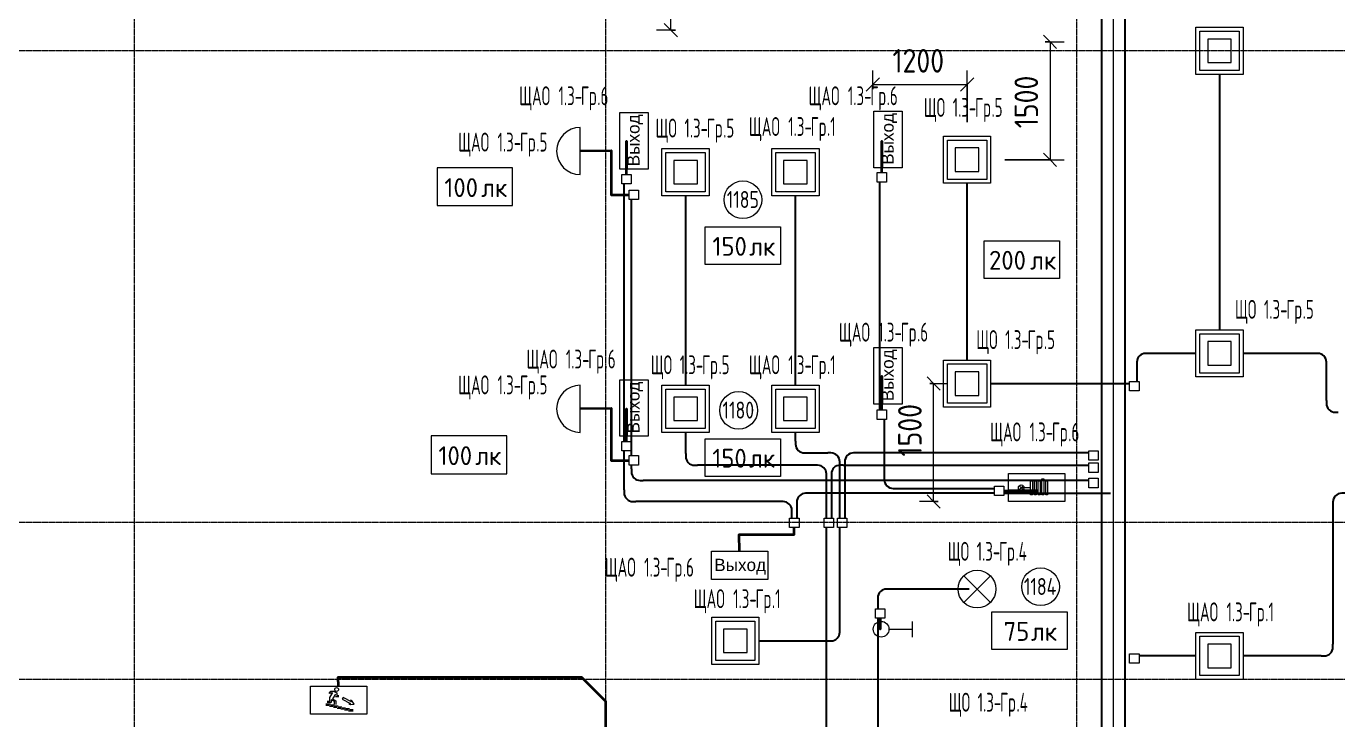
# Model space of a CAD drawing. Header units: millimetres. Extents: x -4730 to 98194, y -4296 to 93388.
# Drawn here: x 70627 to 87324, y 51988 to 60813 of the extents above; entities that cross this region are included whole.
import ezdxf

# ---------------------------------------------------------------- set-up
doc = ezdxf.new("R2010")
doc.units = ezdxf.units.MM
doc.linetypes.add('Линия сетки', pattern=[22.225, 12.7, -3.175, 3.175, -3.175])
for name, color, linetype, lineweight, true_color in [('Кабельные лотки', 5, 'Continuous', 25, 0x0000ff), ('Короба', 7, 'Continuous', 25, 0x008000), ('Линии', 7, 'Continuous', 9, 0x00a600), ('Соединительные детали коробов', 7, 'Continuous', 25, 0x008000), ('Типовые аннотации', 5, 'Continuous', 18, 0x0000ff)]:
    doc.layers.add(name, color=color, linetype=linetype, lineweight=lineweight, true_color=true_color)
for name, color, linetype, lineweight in [('Марки помещений', 7, 'Continuous', 9), ('Марки силовых электроприборов', 7, 'Continuous', 9), ('Осевая линия', 7, 'Continuous', 18), ('Оси', 7, 'Continuous', 9), ('Провода', 7, 'Continuous', 35), ('Размеры', 7, 'Continuous', 9), ('Размеры-120', 7, 'Continuous', 9), ('Текстовые примечания', 7, 'Continuous', 9)]:
    doc.layers.add(name, color=color, linetype=linetype, lineweight=lineweight)
doc.styles.add('Arial', font='arial.ttf', dxfattribs={"height": 156})
doc.styles.add('GOST Common', font='GOST_Common.ttf', dxfattribs={"width": 0.6, "height": 240})
doc.styles.add('GOST Common_1', font='GOST_Common.ttf', dxfattribs={"width": 0.9, "height": 300})
doc.styles.add('GOST Common_2', font='GOST_Common.ttf', dxfattribs={"height": 240})
doc.styles.add('GOST Common_3', font='GOST_Common.ttf', dxfattribs={"width": 0.8, "height": 216})
doc.dimstyles.new('ADSK_Проверочный_1', dxfattribs={"dimscale": 304.8, "dimtxt": 301.714499, "dimasz": 0.556693, "dimexe": 0.590551, "dimexo": 0.590551, "dimgap": 0.19685, "dimtad": 1, "dimdec": 3, "dimrnd": 0.001, "dimdsep": 46, "dimtxsty": 'GOST Common_1', "dimblk1": 'OBLIQUE', "dimblk2": 'OBLIQUE', "dimsah": 1, "dimcen": 0.09, "dimazin": 0, "dimtfac": 1, "dimtdec": 4, "dimtix": 1, "dimtmove": 2, "dimatfit": 3, "dimfxl": 1, "dimtvp": 1, "dimtolj": 1, "dimtzin": 0, "dimarcsym": 2})
doc.dimstyles.new('ADSK_Проверочный_3', dxfattribs={"dimscale": 304.8, "dimtxt": 301.714499, "dimasz": 0.556693, "dimexe": 0.590551, "dimexo": 0.590551, "dimgap": 0.19685, "dimtad": 1, "dimdec": 3, "dimrnd": 0.001, "dimdsep": 46, "dimtxsty": 'GOST Common_1', "dimblk1": 'OBLIQUE', "dimblk2": 'OBLIQUE', "dimsah": 1, "dimcen": 0.09, "dimazin": 0, "dimtfac": 1, "dimtdec": 4, "dimtix": 1, "dimtmove": 0, "dimatfit": 3, "dimfxl": 1, "dimtvp": 1, "dimtolj": 1, "dimtzin": 0, "dimarcsym": 2})

# ---------------------------------------------------------------- blocks, each defined once
blk = doc.blocks.new('M_Короб_ отвод - Плоский торец - ПВХ - Стандартная-2386742-1-й этаж')
at = {"layer": 'Соединительные детали коробов'}
for p, q in [((0, 111.95), (0, 150.05)), ((-150.05, 0), (-111.95, 0))]:
    blk.add_line(p, q, dxfattribs=at)
blk.add_arc((-111.95, 111.95), 111.95, 270, 0, dxfattribs=at)
blk = doc.blocks.new('ADSK_Марка_Помещение_1_ГОСТ21-501-2011 - Номер-85995-1-й этаж')
at = {"layer": 'Марки помещений'}
blk.add_circle((0, 0), 2, dxfattribs=at)
blk = doc.blocks.new('DIMBLOCK272-1-й этаж')
at = {"layer": 'Размеры-120'}
for p, q in [((79220, 62165), (78653, 62165)), ((78833, 62165), (78748, 62250)), ((78833, 60765), (78833, 62165)), ((78833, 62165), (78918, 62080)), ((78833, 62165), (79220, 62165)), ((78833, 60765), (78748, 60850)), ((78893, 60765), (78653, 60765)), ((78833, 60765), (78918, 60680)), ((78833, 60765), (78893, 60765))]:
    blk.add_line(p, q, dxfattribs=at)
at = {"layer": 'Размеры-120', "color": 0, "insert": (78381, 61102), "char_height": 300, "width": 871.39, "attachment_point": 1, "rotation": 90, "line_spacing_factor": 1.022761, "style": 'GOST Common_1'}
blk.add_mtext('1400', dxfattribs=at)
blk = doc.blocks.new('_Oblique')
at = {"color": 0, "linetype": 'ByBlock', "lineweight": -2}
blk.add_line((-0.5, -0.5), (0.5, 0.5), dxfattribs=at)
blk = doc.blocks.new('DIMBLOCK275-1-й этаж')
at = {"layer": 'Размеры-120'}
for p, q in [((83661, 60615), (83576, 60700)), ((83601, 60615), (83841, 60615)), ((83661, 60615), (83601, 60615)), ((83661, 60615), (83661, 59115)), ((83661, 60615), (83745, 60530)), ((83085, 59115), (83841, 59115)), ((83661, 59115), (83085, 59115)), ((83661, 59115), (83576, 59200)), ((83661, 59115), (83745, 59030))]:
    blk.add_line(p, q, dxfattribs=at)
at = {"layer": 'Размеры-120', "color": 0, "insert": (83209, 59515), "char_height": 300, "width": 840.71, "attachment_point": 1, "rotation": 90, "line_spacing_factor": 1.022761, "style": 'GOST Common_1'}
blk.add_mtext('1500', dxfattribs=at)
blk = doc.blocks.new('DIMBLOCK276-1-й этаж')
at = {"layer": 'Размеры-120'}
for p, q in [((82179, 56265), (82095, 56350)), ((82130, 56265), (82359, 56265)), ((82179, 56265), (82130, 56265)), ((82179, 54765), (82179, 56265)), ((82179, 56265), (82264, 56180)), ((82179, 54765), (82095, 54850)), ((82239, 54765), (81999, 54765)), ((82179, 54765), (82264, 54680)), ((82179, 54765), (82239, 54765))]:
    blk.add_line(p, q, dxfattribs=at)
at = {"layer": 'Размеры-120', "color": 0, "insert": (81727, 55337), "char_height": 300, "width": 840.71, "attachment_point": 1, "rotation": 90, "line_spacing_factor": 1.022761, "style": 'GOST Common_1'}
blk.add_mtext('1500', dxfattribs=at)
blk = doc.blocks.new('DIMBLOCK277-1-й этаж')
at = {"layer": 'Размеры-120'}
for p, q in [((81405, 60011), (81405, 60251)), ((81405, 60071), (81490, 60155)), ((82605, 59592), (82605, 60251)), ((82605, 60071), (82690, 60155)), ((81405, 60071), (81320, 59986)), ((81405, 60071), (82605, 60071)), ((81405, 60071), (81405, 60011)), ((82605, 60071), (82520, 59986)), ((82605, 60071), (82605, 59592))]:
    blk.add_line(p, q, dxfattribs=at)
at = {"layer": 'Размеры-120', "color": 0, "insert": (81655, 60523), "char_height": 300, "width": 840.71, "attachment_point": 1, "line_spacing_factor": 1.022761, "style": 'GOST Common_1'}
blk.add_mtext('1200', dxfattribs=at)
blk = doc.blocks.new('Морка помещения_освещённость_ - Морка помещения_освещённость_-1484368-1-й этаж')
at = {"layer": 'Марки помещений', "color": 190, "true_color": 0x8000ff}
for p, q in [((-4, 0), (-4, 4)), ((-4, 4), (4, 4)), ((4, 4), (4, 0)), ((4, 0), (-4, 0))]:
    blk.add_line(p, q, dxfattribs=at)

msp = doc.modelspace()

# ---------------------------------------------------------------- linework, layer by layer
at = {"layer": 'Кабельные лотки'}
for p, q in [((84317.9607, 66148.1437), (84317.9607, 46528.1437)), ((84617.9607, 46528.1437), (84617.9607, 66148.1437))]:
    msp.add_line(p, q, dxfattribs=at)
at = {"layer": 'Короба'}
for p, q in [((85821.1442, 56947.5), (85821.1442, 60202.5)), ((78238.9636, 55528.184), (78238.9636, 58808.184)), ((81488.2461, 58830.369), (81488.2461, 55930.3528)), ((82607.264, 56562.5), (82607.264, 58817.5)), ((78331.9396, 55348.7962), (78331.9396, 58608.7962)), ((79023.4225, 56242.4483), (79023.4225, 58659.2428)), ((80422.264, 56242.4483), (80422.264, 58659.2428)), ((85523.6442, 56650), (84916.314, 56650)), ((87029.95, 56650), (86118.6442, 56650)), ((84766.264, 56499.95), (84766.264, 56293.5)), ((87180, 56050.05), (87180, 56499.95)), ((82904.764, 56265), (84674.764, 56265)), ((81551.2461, 55810.3528), (81551.2461, 55082.4453)), ((79023.4225, 55377.4983), (79023.4225, 55647.4483)), ((80422.264, 55532.4983), (80422.264, 55647.4483)), ((78238.9636, 54914.2401), (78238.9636, 55408.184)), ((80572.314, 55382.4483), (80834.2691, 55382.4483)), ((84153.6411, 55382.4483), (81197.3691, 55382.4483)), ((78331.9396, 55182.4983), (78331.9396, 55228.7962)), ((80664.2691, 55227.4483), (79173.4725, 55227.4483)), ((80984.3191, 54554.1901), (80984.3191, 55232.3983)), ((81027.3691, 55227.4483), (84153.6411, 55227.4483)), ((81047.3191, 55232.3983), (81047.3191, 54554.1901)), ((84153.6411, 55032.4483), (78481.9896, 55032.4483)), ((80814.3191, 54554.1901), (80814.3191, 55077.3983)), ((80877.3191, 55077.3983), (80877.3191, 54554.1901)), ((82952.5797, 54869.3953), (80587.3691, 54869.3953)), ((81701.2961, 54932.3953), (82952.5797, 54932.3953)), ((83072.5797, 54869.3953), (84432.5797, 54869.3953)), ((80224.2691, 54764.1901), (78389.0136, 54764.1901)), ((80374.3191, 54554.1901), (80374.3191, 54614.1401)), ((80437.3191, 54719.3453), (80437.3191, 54554.1901)), ((87262.264, 54719.3453), (87262.264, 52950.05)), ((80814.3191, 50641.4857), (80814.3191, 54434.1901)), ((80984.3191, 53141.4857), (80984.3191, 54434.1901)), ((82631.5982, 53650.7928), (81618.55, 53650.7928)), ((81468.5, 53500.7428), (81468.5, 53400)), ((81468.5, 53280), (81468.5, 51400)), ((79954.7948, 52991.4357), (80834.2691, 52991.4357)), ((85523.6442, 52800), (84794.764, 52800)), ((87112.214, 52800), (86118.6442, 52800))]:
    msp.add_line(p, q, dxfattribs=at)
at = {"layer": 'Линии', "color": 96, "true_color": 0x008000}
for p, q in [((75859.7461, 59010.369), (75859.7461, 58530.369)), ((76819.7461, 59010.369), (75859.7461, 59010.369)), ((76819.7461, 58530.369), (76819.7461, 59010.369)), ((75859.7461, 58530.369), (76819.7461, 58530.369)), ((75784.5863, 55599.0559), (75784.5863, 55119.0559)), ((76744.5863, 55599.0559), (75784.5863, 55599.0559)), ((76744.5863, 55119.0559), (76744.5863, 55599.0559)), ((75784.5863, 55119.0559), (76744.5863, 55119.0559))]:
    msp.add_line(p, q, dxfattribs=at)
at = {"layer": 'Осевая линия'}
msp.add_line((84467.9607, 46528.1437), (84467.9607, 66148.1437), dxfattribs=at)
at = {"layer": 'Оси', "linetype": 'Линия сетки'}
for p, q in [((72000, 93388.3703), (72000, -3096.3487)), ((78000, 93388.3703), (78000, -3096.3487)), ((84000, 93388.3703), (84000, -3096.3487)), ((98194.2682, 60500), (-3530.0173, 60500)), ((98194.2682, 54500), (-3530.0173, 54500)), ((98194.2682, 52500), (-3530.0173, 52500))]:
    msp.add_line(p, q, dxfattribs=at)
at = {"layer": 'Провода', "flags": 128}
for points in [[(78270.463, 58928.184), (78270.4588, 59350), (78270.4588, 58995.0179)], [(81519.7455, 58950.369), (81519.7413, 59350), (81519.7413, 59013.0524)], [(77680, 59226.8023), (78075, 59231.5485), (78075, 58668.7983), (78303.4396, 58668.7967)], [(81519.7455, 55930.3528), (81519.7413, 56360), (81519.7413, 56005.0179)], [(77680, 55946.8023), (78075, 55951.5485), (78075, 55288.7983), (78303.4396, 55288.7967)], [(78270.463, 55528.184), (78270.4588, 55944.9483), (78270.4588, 55595.0179)], [(83072.5797, 54900.8956), (83496.762, 54900.8974), (83131.7441, 54900.8974)], [(79707.3778, 54131.7452), (79704.6567, 54345), (80405.8143, 54345), (80405.8172, 54434.1901)], [(81499.9986, 53280), (81499.9952, 53140), (81499.9952, 53239.4315)], [(74601.9379, 52416.7452), (74600, 52530), (77695.2, 52530), (78000, 52225.2), (78000, 50770), (77916.7452, 50768.4131)]]:
    msp.add_lwpolyline(points, dxfattribs=at)
at = {"layer": 'Типовые аннотации'}
for p, q in [((85518.8802, 60800), (86118.8802, 60800)), ((85518.8802, 60200), (85518.8802, 60800)), ((86118.8802, 60800), (86118.8802, 60200)), ((85568.8802, 60750), (86068.8802, 60750)), ((85568.8802, 60250), (85568.8802, 60750)), ((85668.8802, 60650), (85668.8802, 60350)), ((85968.8802, 60650), (85668.8802, 60650)), ((85968.8802, 60350), (85968.8802, 60650)), ((86068.8802, 60750), (86068.8802, 60250)), ((85668.8802, 60350), (85968.8802, 60350)), ((86118.8802, 60200), (85518.8802, 60200)), ((86068.8802, 60250), (85568.8802, 60250)), ((82305, 59415), (82905, 59415)), ((82305, 58815), (82305, 59415)), ((82355, 59365), (82855, 59365)), ((82355, 58865), (82355, 59365)), ((82855, 59365), (82855, 58865)), ((82905, 59415), (82905, 58815)), ((78721.1585, 59256.7428), (79321.1585, 59256.7428)), ((78721.1585, 58656.7428), (78721.1585, 59256.7428)), ((78771.1585, 59206.7428), (79271.1585, 59206.7428)), ((78771.1585, 58706.7428), (78771.1585, 59206.7428)), ((79271.1585, 59206.7428), (79271.1585, 58706.7428)), ((79321.1585, 59256.7428), (79321.1585, 58656.7428)), ((82455, 59265), (82455, 58965)), ((82755, 59265), (82455, 59265)), ((82755, 58965), (82755, 59265)), ((78871.1585, 59106.7428), (78871.1585, 58806.7428)), ((79171.1585, 59106.7428), (78871.1585, 59106.7428)), ((79171.1585, 58806.7428), (79171.1585, 59106.7428)), ((82455, 58965), (82755, 58965)), ((78871.1585, 58806.7428), (79171.1585, 58806.7428)), ((82905, 58815), (82305, 58815)), ((82855, 58865), (82355, 58865)), ((79321.1585, 58656.7428), (78721.1585, 58656.7428)), ((79271.1585, 58706.7428), (78771.1585, 58706.7428)), ((85518.8802, 56950), (86118.8802, 56950)), ((85518.8802, 56350), (85518.8802, 56950)), ((86118.8802, 56950), (86118.8802, 56350)), ((85568.8802, 56900), (86068.8802, 56900)), ((85568.8802, 56400), (85568.8802, 56900)), ((85668.8802, 56800), (85668.8802, 56500)), ((85968.8802, 56800), (85668.8802, 56800)), ((85968.8802, 56500), (85968.8802, 56800)), ((86068.8802, 56900), (86068.8802, 56400)), ((82305, 56565), (82905, 56565)), ((82305, 55965), (82305, 56565)), ((82355, 56515), (82855, 56515)), ((82355, 56015), (82355, 56515)), ((82855, 56515), (82855, 56015)), ((82905, 56565), (82905, 55965)), ((85668.8802, 56500), (85968.8802, 56500)), ((82455, 56415), (82455, 56115)), ((82755, 56415), (82455, 56415)), ((82755, 56115), (82755, 56415)), ((86118.8802, 56350), (85518.8802, 56350)), ((86068.8802, 56400), (85568.8802, 56400)), ((78721.1585, 56244.9483), (79321.1585, 56244.9483)), ((78721.1585, 55644.9483), (78721.1585, 56244.9483)), ((78771.1585, 56194.9483), (79271.1585, 56194.9483)), ((78771.1585, 55694.9483), (78771.1585, 56194.9483)), ((79271.1585, 56194.9483), (79271.1585, 55694.9483)), ((79321.1585, 56244.9483), (79321.1585, 55644.9483)), ((82455, 56115), (82755, 56115)), ((78871.1585, 56094.9483), (78871.1585, 55794.9483)), ((79171.1585, 56094.9483), (78871.1585, 56094.9483)), ((79171.1585, 55794.9483), (79171.1585, 56094.9483)), ((82905, 55965), (82305, 55965)), ((82855, 56015), (82355, 56015)), ((78871.1585, 55794.9483), (79171.1585, 55794.9483)), ((79321.1585, 55644.9483), (78721.1585, 55644.9483)), ((79271.1585, 55694.9483), (78771.1585, 55694.9483)), ((82731.5982, 53650.7928), (82561.8926, 53820.4984)), ((82731.5982, 53650.7928), (82901.3038, 53820.4984)), ((82731.5982, 53650.7928), (82561.8926, 53481.0871)), ((82731.5982, 53650.7928), (82901.3038, 53481.0871)), ((81610.6433, 53140), (81910.6433, 53140)), ((81910.6433, 53040), (81910.6433, 53240))]:
    msp.add_line(p, q, dxfattribs=at)
at = {"layer": 'Типовые аннотации', "color": 96, "true_color": 0x008000}
for p, q in [((78183.2548, 58995.0179), (78183.2548, 59715.0179)), ((78183.2548, 59715.0179), (78543.2548, 59715.0179)), ((78543.2548, 59715.0179), (78543.2548, 58995.0179)), ((81418.2548, 59013.0524), (81418.2548, 59733.0524)), ((81418.2548, 59733.0524), (81778.2548, 59733.0524)), ((81778.2548, 59733.0524), (81778.2548, 59013.0524)), ((78543.2548, 58995.0179), (78183.2548, 58995.0179)), ((81778.2548, 59013.0524), (81418.2548, 59013.0524)), ((81418.2548, 56005.0179), (81418.2548, 56725.0179)), ((81418.2548, 56725.0179), (81778.2548, 56725.0179)), ((81778.2548, 56725.0179), (81778.2548, 56005.0179)), ((78183.2548, 55595.0179), (78183.2548, 56315.0179)), ((78183.2548, 56315.0179), (78543.2548, 56315.0179)), ((78543.2548, 56315.0179), (78543.2548, 55595.0179)), ((81778.2548, 56005.0179), (81418.2548, 56005.0179)), ((78543.2548, 55595.0179), (78183.2548, 55595.0179)), ((79349.6746, 53771.7452), (79349.6746, 54131.7452)), ((79349.6746, 54131.7452), (80069.6746, 54131.7452)), ((80069.6746, 54131.7452), (80069.6746, 53771.7452)), ((80069.6746, 53771.7452), (79349.6746, 53771.7452)), ((74245.0179, 52056.7452), (74245.0179, 52416.7452)), ((74245.0179, 52416.7452), (74965.0179, 52416.7452)), ((74485.4487, 52321.0155), (74503.4487, 52352.1924)), ((74493.0564, 52271.8386), (74529.0564, 52334.1924)), ((74493.0564, 52223.8386), (74493.0564, 52271.8386)), ((74513.841, 52334.1924), (74501.0372, 52312.0155)), ((74503.4487, 52352.1924), (74539.4487, 52352.1924)), ((74563.0179, 52314.5847), (74527.0179, 52252.2309)), ((74539.4487, 52352.1924), (74581.0179, 52328.1924)), ((74605.0179, 52280.1924), (74563.0179, 52280.1924)), ((74581.0179, 52328.1924), (74581.0179, 52298.1924)), ((74581.0179, 52298.1924), (74605.0179, 52298.1924)), ((74662.3701, 52271.7757), (74651.1664, 52250.5513)), ((74768.4924, 52215.7573), (74662.3701, 52271.7757)), ((74965.0179, 52416.7452), (74965.0179, 52056.7452)), ((74501.0796, 52184.5238), (74441.0796, 52184.5238)), ((74441.0796, 52172.5238), (74489.0796, 52172.5238)), ((74457.0564, 52223.8386), (74493.0564, 52223.8386)), ((74511.0564, 52205.8386), (74457.0564, 52205.8386)), ((74489.0796, 52160.5238), (74537.0796, 52160.5238)), ((74549.0796, 52172.5238), (74501.0796, 52172.5238)), ((74550.5871, 52217.8386), (74511.0564, 52240.6616)), ((74511.0564, 52240.6616), (74511.0564, 52205.8386)), ((74527.0179, 52252.2309), (74568.5871, 52228.2309)), ((74537.0796, 52148.5238), (74585.0796, 52148.5238)), ((74597.0796, 52160.5238), (74549.0796, 52160.5238)), ((74550.5871, 52180.2309), (74550.5871, 52217.8386)), ((74568.5871, 52228.2309), (74568.5871, 52180.2309)), ((74585.0796, 52136.5238), (74633.0796, 52136.5238)), ((74645.0796, 52148.5238), (74597.0796, 52148.5238)), ((74633.0796, 52124.5238), (74681.0796, 52124.5238)), ((74693.0796, 52136.5238), (74645.0796, 52136.5238)), ((74651.1664, 52250.5513), (74757.2887, 52194.5328)), ((74681.0796, 52112.5238), (74729.0796, 52112.5238)), ((74741.0796, 52124.5238), (74693.0796, 52124.5238)), ((74729.0796, 52100.5238), (74789.0796, 52100.5238)), ((74757.2887, 52194.5328), (74733.3059, 52193.6233)), ((74733.3059, 52193.6233), (74754.5304, 52182.4196)), ((74789.0796, 52112.5238), (74741.0796, 52112.5238)), ((74754.5304, 52182.4196), (74802.4959, 52184.2387)), ((74776.9377, 52224.8685), (74755.7133, 52236.0722)), ((74755.7133, 52236.0722), (74768.4924, 52215.7573)), ((74802.4959, 52184.2387), (74776.9377, 52224.8685)), ((74965.0179, 52056.7452), (74245.0179, 52056.7452))]:
    msp.add_line(p, q, dxfattribs=at)
at = {"layer": 'Типовые аннотации', "color": 1, "true_color": 0xff0000}
for p, q in [((77680, 58925), (77680, 59525)), ((80120, 59256.7428), (80720, 59256.7428)), ((80120, 58656.7428), (80120, 59256.7428)), ((80170, 59206.7428), (80670, 59206.7428)), ((80170, 58706.7428), (80170, 59206.7428)), ((80670, 59206.7428), (80670, 58706.7428)), ((80720, 59256.7428), (80720, 58656.7428)), ((80270, 59106.7428), (80270, 58806.7428)), ((80570, 59106.7428), (80270, 59106.7428)), ((80570, 58806.7428), (80570, 59106.7428)), ((81459.7461, 58950.369), (81579.7461, 58950.369)), ((81459.7461, 58830.369), (81459.7461, 58950.369)), ((81579.7461, 58950.369), (81579.7461, 58830.369)), ((78210.4636, 58928.184), (78330.4636, 58928.184)), ((78210.4636, 58808.184), (78210.4636, 58928.184)), ((78330.4636, 58808.184), (78210.4636, 58808.184)), ((78330.4636, 58928.184), (78330.4636, 58808.184)), ((80270, 58806.7428), (80570, 58806.7428)), ((81579.7461, 58830.369), (81459.7461, 58830.369)), ((78303.4396, 58728.7962), (78423.4396, 58728.7962)), ((78303.4396, 58608.7962), (78303.4396, 58728.7962)), ((78423.4396, 58608.7962), (78303.4396, 58608.7962)), ((78423.4396, 58728.7962), (78423.4396, 58608.7962)), ((80720, 58656.7428), (80120, 58656.7428)), ((80670, 58706.7428), (80170, 58706.7428)), ((77680, 55645), (77680, 56245)), ((80120, 56244.9483), (80720, 56244.9483)), ((80120, 55644.9483), (80120, 56244.9483)), ((80170, 56194.9483), (80670, 56194.9483)), ((80170, 55694.9483), (80170, 56194.9483)), ((80670, 56194.9483), (80670, 55694.9483)), ((80720, 56244.9483), (80720, 55644.9483)), ((80270, 56094.9483), (80270, 55794.9483)), ((80570, 56094.9483), (80270, 56094.9483)), ((80570, 55794.9483), (80570, 56094.9483)), ((80270, 55794.9483), (80570, 55794.9483)), ((81459.7461, 55930.3528), (81579.7461, 55930.3528)), ((81459.7461, 55810.3528), (81459.7461, 55930.3528)), ((81579.7461, 55810.3528), (81459.7461, 55810.3528)), ((81579.7461, 55930.3528), (81579.7461, 55810.3528)), ((80720, 55644.9483), (80120, 55644.9483)), ((80670, 55694.9483), (80170, 55694.9483)), ((78210.4636, 55528.184), (78330.4636, 55528.184)), ((78210.4636, 55408.184), (78210.4636, 55528.184)), ((78330.4636, 55528.184), (78330.4636, 55408.184)), ((78330.4636, 55408.184), (78210.4636, 55408.184)), ((78303.4396, 55348.7962), (78423.4396, 55348.7962)), ((78303.4396, 55228.7962), (78303.4396, 55348.7962)), ((78423.4396, 55348.7962), (78423.4396, 55228.7962)), ((84153.6411, 55410.9483), (84273.6411, 55410.9483)), ((84153.6411, 55290.9483), (84153.6411, 55410.9483)), ((84273.6411, 55290.9483), (84153.6411, 55290.9483)), ((84273.6411, 55410.9483), (84273.6411, 55290.9483)), ((78423.4396, 55228.7962), (78303.4396, 55228.7962)), ((83131.7441, 54763.2548), (83131.7441, 55123.2548)), ((83131.7441, 55123.2548), (83851.7441, 55123.2548)), ((83851.7441, 55123.2548), (83851.7441, 54763.2548)), ((82952.5797, 54960.8953), (83072.5797, 54960.8953)), ((82952.5797, 54840.8953), (82952.5797, 54960.8953)), ((83072.5797, 54960.8953), (83072.5797, 54840.8953)), ((83269.1727, 54965.6088), (83294.6286, 54940.153)), ((83294.6286, 54940.153), (83269.1727, 54914.6971)), ((83320.0844, 54965.6088), (83294.6286, 54940.153)), ((83414.6286, 54940.153), (83294.6286, 54940.153)), ((83294.6286, 54940.153), (83320.0844, 54914.6971)), ((83414.6286, 55030.153), (83438.6286, 55030.153)), ((83414.6286, 54850.153), (83414.6286, 55030.153)), ((83438.6286, 55030.153), (83438.6286, 54850.153)), ((83462.6286, 55030.153), (83486.6286, 55030.153)), ((83462.6286, 54850.153), (83462.6286, 55030.153)), ((83486.6286, 55030.153), (83486.6286, 54850.153)), ((83510.6286, 55030.153), (83534.6286, 55030.153)), ((83510.6286, 54850.153), (83510.6286, 55030.153)), ((83534.6286, 55030.153), (83534.6286, 54850.153)), ((83558.6286, 55054.153), (83582.6286, 55054.153)), ((83558.6286, 54850.153), (83558.6286, 55054.153)), ((83582.6286, 55054.153), (83582.6286, 54850.153)), ((83606.6286, 55030.153), (83630.6286, 55030.153)), ((83606.6286, 54850.153), (83606.6286, 55030.153)), ((83630.6286, 55030.153), (83630.6286, 54850.153)), ((84153.6411, 55060.9483), (84273.6411, 55060.9483)), ((84153.6411, 54940.9483), (84153.6411, 55060.9483)), ((84273.6411, 54940.9483), (84153.6411, 54940.9483)), ((84273.6411, 55060.9483), (84273.6411, 54940.9483)), ((83072.5797, 54840.8953), (82952.5797, 54840.8953)), ((83438.6286, 54850.153), (83414.6286, 54850.153)), ((83486.6286, 54850.153), (83462.6286, 54850.153)), ((83534.6286, 54850.153), (83510.6286, 54850.153)), ((83582.6286, 54850.153), (83558.6286, 54850.153)), ((83630.6286, 54850.153), (83606.6286, 54850.153)), ((83851.7441, 54763.2548), (83131.7441, 54763.2548)), ((80345.8191, 54554.1901), (80465.8191, 54554.1901)), ((80345.8191, 54434.1901), (80345.8191, 54554.1901)), ((80465.8191, 54434.1901), (80345.8191, 54434.1901)), ((80465.8191, 54554.1901), (80465.8191, 54434.1901)), ((80955.8191, 54554.1901), (81075.8191, 54554.1901)), ((80955.8191, 54434.1901), (80955.8191, 54554.1901)), ((81075.8191, 54434.1901), (80955.8191, 54434.1901)), ((81075.8191, 54554.1901), (81075.8191, 54434.1901)), ((79355.0308, 53291.4357), (79955.0308, 53291.4357)), ((79355.0308, 52691.4357), (79355.0308, 53291.4357)), ((79955.0308, 53291.4357), (79955.0308, 52691.4357)), ((79405.0308, 53241.4357), (79905.0308, 53241.4357)), ((79405.0308, 52741.4357), (79405.0308, 53241.4357)), ((79505.0308, 53141.4357), (79505.0308, 52841.4357)), ((79805.0308, 53141.4357), (79505.0308, 53141.4357)), ((79805.0308, 52841.4357), (79805.0308, 53141.4357)), ((79905.0308, 53241.4357), (79905.0308, 52741.4357)), ((85518.8802, 53100), (86118.8802, 53100)), ((85518.8802, 52500), (85518.8802, 53100)), ((86118.8802, 53100), (86118.8802, 52500)), ((85568.8802, 53050), (86068.8802, 53050)), ((85568.8802, 52550), (85568.8802, 53050)), ((85668.8802, 52950), (85668.8802, 52650)), ((85968.8802, 52950), (85668.8802, 52950)), ((85968.8802, 52650), (85968.8802, 52950)), ((86068.8802, 53050), (86068.8802, 52550)), ((79505.0308, 52841.4357), (79805.0308, 52841.4357)), ((84674.764, 52828.5), (84794.764, 52828.5)), ((84674.764, 52708.5), (84674.764, 52828.5)), ((84794.764, 52828.5), (84794.764, 52708.5)), ((79955.0308, 52691.4357), (79355.0308, 52691.4357)), ((79905.0308, 52741.4357), (79405.0308, 52741.4357)), ((84794.764, 52708.5), (84674.764, 52708.5)), ((85668.8802, 52650), (85968.8802, 52650)), ((86118.8802, 52500), (85518.8802, 52500)), ((86068.8802, 52550), (85568.8802, 52550))]:
    msp.add_line(p, q, dxfattribs=at)
at = {"layer": 'Типовые аннотации', "color": 16, "true_color": 0x800000}
for p, q in [((84674.764, 56293.5), (84794.764, 56293.5)), ((84674.764, 56173.5), (84674.764, 56293.5)), ((84794.764, 56293.5), (84794.764, 56173.5)), ((84794.764, 56173.5), (84674.764, 56173.5)), ((84153.6411, 55255.9483), (84273.6411, 55255.9483)), ((84153.6411, 55135.9483), (84153.6411, 55255.9483)), ((84273.6411, 55135.9483), (84153.6411, 55135.9483)), ((84273.6411, 55255.9483), (84273.6411, 55135.9483)), ((80785.8191, 54554.1901), (80905.8191, 54554.1901)), ((80785.8191, 54434.1901), (80785.8191, 54554.1901)), ((80905.8191, 54434.1901), (80785.8191, 54434.1901)), ((80905.8191, 54554.1901), (80905.8191, 54434.1901))]:
    msp.add_line(p, q, dxfattribs=at)
at = {"layer": 'Типовые аннотации', "color": 7}
for p, q in [((81440, 53400), (81560, 53400)), ((81440, 53280), (81440, 53400)), ((81560, 53280), (81440, 53280)), ((81560, 53400), (81560, 53280))]:
    msp.add_line(p, q, dxfattribs=at)
at = {"layer": 'Типовые аннотации', "color": 1, "true_color": 0xff0000}
msp.add_circle((83294.6286, 54940.153), 36, dxfattribs=at)
at = {"layer": 'Типовые аннотации'}
for centre, radius in [((82731.5982, 53650.7928), 240), ((81510.6433, 53140), 100)]:
    msp.add_circle(centre, radius, dxfattribs=at)
at = {"layer": 'Типовые аннотации', "color": 96, "true_color": 0x008000}
msp.add_circle((74579.0152, 52372.7236), 24, dxfattribs=at)
at = {"layer": 'Типовые аннотации', "color": 1, "true_color": 0xff0000}
for centre in [(77680, 59225), (77680, 55945)]:
    msp.add_arc(centre, 300, 90, 270, dxfattribs=at)

# ---------------------------------------------------------------- block references
at = {"layer": 'Марки помещений', "xscale": 120, "yscale": 120, "zscale": 120}
for p in [(79751.1666, 58605.5456), (79697.0435, 55925.2587), (83540.7579, 53680.2835)]:
    msp.add_blockref('ADSK_Марка_Помещение_1_ГОСТ21-501-2011 - Номер-85995-1-й этаж', p, dxfattribs=at)
at = {"layer": 'Марки помещений', "color": 190, "true_color": 0x8000ff, "xscale": 120, "yscale": 120, "zscale": 120}
for p in [(79751.1666, 57780.6004), (83300.7579, 57603.7309), (79749.854, 55084.1294), (83398.6481, 52879.724)]:
    msp.add_blockref('Морка помещения_освещённость_ - Морка помещения_освещённость_-1484368-1-й этаж', p, dxfattribs=at)
at = {"layer": 'Соединительные детали коробов'}
for p, rotation in [((84766.264, 56650), 180), ((87180, 56650), 90), ((87180, 55900), 270), ((80422.264, 55382.4483), 270), ((79023.4225, 55227.4483), 270), ((80984.3191, 55382.4483), 90), ((81047.3191, 55382.4483), 180), ((78331.9396, 55032.4483), 270), ((80814.3191, 55227.4483), 90), ((80877.3191, 55227.4483), 180), ((81551.2461, 54932.3953), 270), ((78238.9636, 54764.1901), 270), ((80437.3191, 54869.3953), 180), ((87262.264, 54869.3953), 180), ((80374.3191, 54764.1901), 90), ((81468.5, 53650.7928), 180)]:
    msp.add_blockref('M_Короб_ отвод - Плоский торец - ПВХ - Стандартная-2386742-1-й этаж', p, dxfattribs=dict(at, rotation=rotation))
for p in [(80984.3191, 52991.4357), (87262.264, 52800)]:
    msp.add_blockref('M_Короб_ отвод - Плоский торец - ПВХ - Стандартная-2386742-1-й этаж', p, dxfattribs=at)

# ---------------------------------------------------------------- texts
at = {"layer": 'Марки помещений', "char_height": 216, "attachment_point": 1, "style": 'GOST Common_3'}
for s, insert, width in [('1185', (79545.8907, 58716.3328), 507.9492), ('1180', (79491.7676, 56036.0459), 507.9492), ('1184', (83328.7619, 53791.0707), 523.3416)]:
    msp.add_mtext(s, dxfattribs=dict(at, insert=insert, width=width))
at = {"layer": 'Марки помещений', "color": 190, "true_color": 0x8000ff, "char_height": 240, "attachment_point": 1, "style": 'GOST Common_2'}
for s, insert, width in [('150', (79363.2828, 58132.3124), 567.59475), ('лк', (79831.5953, 58132.3124), 413.67075), ('200', (82884.674, 57955.4428), 634.9365), ('лк', (83408.549, 57955.4428), 413.67075), ('150', (79361.9702, 55435.8414), 567.59475), ('лк', (79830.2827, 55435.8414), 413.67075), ('75', (83070.1642, 53231.436), 423.291), ('лк', (83419.4142, 53231.436), 413.67075)]:
    msp.add_mtext(s, dxfattribs=dict(at, insert=insert, width=width))
at = {"layer": 'Марки силовых электроприборов', "char_height": 240, "attachment_point": 1, "style": 'GOST Common'}
for s, insert, width in [('ЩАО', (76902.8022, 60048.2168), 502.17705), (' 1.3-', (77317.1397, 60048.2168), 450.2277), ('Гр', (77688.6147, 60048.2168), 253.9746), ('.6', (77898.1647, 60048.2168), 178.93665), ('ЩАО', (80586.7409, 60048.2168), 502.17705), (' 1.3-', (81001.0784, 60048.2168), 450.2277), ('Гр', (81372.5534, 60048.2168), 253.9746), ('.6', (81582.1034, 60048.2168), 178.93665), ('ЩО', (82054.1712, 59900.1824), 340.55685), (' 1.3-', (82335.1587, 59900.1824), 450.2277), ('Гр', (82706.6337, 59900.1824), 253.9746), ('.5', (82916.1837, 59900.1824), 178.93665), ('ЩО', (78638.2838, 59636.9251), 340.55685), (' 1.3-', (78919.2713, 59636.9251), 450.2277), ('Гр', (79290.7463, 59636.9251), 253.9746), ('.5', (79500.2963, 59636.9251), 178.93665), ('ЩАО', (79827.0853, 59656.9251), 502.17705), (' 1.3-', (80241.4228, 59656.9251), 450.2277), ('Гр', (80612.8978, 59656.9251), 253.9746), ('.1', (80822.4478, 59656.9251), 138.5316), ('ЩАО', (76125.9045, 59458.7925), 502.17705), (' 1.3-', (76540.242, 59458.7925), 450.2277), ('Гр', (76911.717, 59458.7925), 253.9746), ('.5', (77121.267, 59458.7925), 178.93665), ('ЩО', (86016.0055, 57330.1824), 340.55685), (' 1.3-', (86296.993, 57330.1824), 450.2277), ('Гр', (86668.468, 57330.1824), 253.9746), ('.5', (86878.018, 57330.1824), 178.93665), ('ЩАО', (80973.2614, 57040.1824), 502.17705), (' 1.3-', (81387.5989, 57040.1824), 450.2277), ('Гр', (81759.0739, 57040.1824), 253.9746), ('.6', (81968.6239, 57040.1824), 178.93665), ('ЩО', (82722.1253, 56945.1824), 340.55685), (' 1.3-', (83003.1128, 56945.1824), 450.2277), ('Гр', (83374.5878, 56945.1824), 253.9746), ('.5', (83584.1378, 56945.1824), 178.93665), ('ЩАО', (76995.5549, 56697.7012), 502.17705), (' 1.3-', (77409.8924, 56697.7012), 450.2277), ('Гр', (77781.3674, 56697.7012), 253.9746), ('.6', (77990.9174, 56697.7012), 178.93665), ('ЩО', (78578.2838, 56625.1307), 340.55685), (' 1.3-', (78859.2713, 56625.1307), 450.2277), ('Гр', (79230.7463, 56625.1307), 253.9746), ('.5', (79440.2963, 56625.1307), 178.93665), ('ЩАО', (79827.0853, 56625.1307), 502.17705), (' 1.3-', (80241.4228, 56625.1307), 450.2277), ('Гр', (80612.8978, 56625.1307), 253.9746), ('.1', (80822.4478, 56625.1307), 138.5316), ('ЩАО', (76125.9045, 56369.0222), 502.17705), (' 1.3-', (76540.242, 56369.0222), 450.2277), ('Гр', (76911.717, 56369.0222), 253.9746), ('.5', (77121.267, 56369.0222), 178.93665), ('ЩАО', (82898.5433, 55770.5417), 502.17705), (' 1.3-', (83312.8808, 55770.5417), 450.2277), ('Гр', (83684.3558, 55770.5417), 253.9746), ('.6', (83893.9058, 55770.5417), 178.93665), ('ЩО', (82359.2596, 54250.9752), 340.55685), (' 1.3-', (82640.2471, 54250.9752), 450.2277), ('Гр', (83011.7221, 54250.9752), 253.9746), ('.4', (83221.2721, 54250.9752), 196.2531), ('ЩАО', (77991.7493, 54048.7165), 502.17705), (' 1.3-', (78406.0868, 54048.7165), 450.2277), ('Гр', (78777.5618, 54048.7165), 253.9746), ('.6', (78987.1118, 54048.7165), 178.93665), ('ЩАО', (79125.3108, 53648.0674), 502.17705), (' 1.3-', (79539.6483, 53648.0674), 450.2277), ('Гр', (79911.1233, 53648.0674), 253.9746), ('.1', (80120.6733, 53648.0674), 138.5316), ('ЩАО', (85405.9655, 53480.1824), 502.17705), (' 1.3-', (85820.303, 53480.1824), 450.2277), ('Гр', (86191.778, 53480.1824), 253.9746), ('.1', (86401.328, 53480.1824), 138.5316), ('ЩО', (82371.9445, 52330.3592), 340.55685), (' 1.3-', (82652.932, 52330.3592), 450.2277), ('Гр', (83024.407, 52330.3592), 253.9746), ('.4', (83233.957, 52330.3592), 196.2531)]:
    msp.add_mtext(s, dxfattribs=dict(at, insert=insert, width=width))
at = {"layer": 'Текстовые примечания', "color": 96, "true_color": 0x008000, "char_height": 240, "attachment_point": 1, "style": 'GOST Common_2'}
for s, insert, width in [('100', (75950.9883, 58879.8937), 567.59475), ('лк', (76419.3008, 58879.8937), 413.67075), ('100', (75875.8284, 55468.5806), 567.59475), ('лк', (76344.1409, 55468.5806), 413.67075)]:
    msp.add_mtext(s, dxfattribs=dict(at, insert=insert, width=width))
at = {"layer": 'Типовые аннотации', "color": 96, "lineweight": 9, "true_color": 0x008000, "char_height": 156, "width": 769.62, "attachment_point": 1, "rotation": 90, "style": 'Arial'}
for insert in [(78278.7694, 59031.675), (81513.7694, 59049.7094), (81513.7694, 56041.675), (78278.7694, 55631.675)]:
    msp.add_mtext('Выход', dxfattribs=dict(at, insert=insert))
at = {"layer": 'Типовые аннотации', "color": 96, "lineweight": 9, "true_color": 0x008000, "insert": (79386.3317, 54036.2306), "char_height": 156, "width": 769.62, "attachment_point": 1, "style": 'Arial'}
msp.add_mtext('Выход', dxfattribs=at)

# ---------------------------------------------------------------- dimensions: what is measured, and where the dimension line sits
at = {"layer": 'Размеры'}
for base, p1, p2, override, picture, middle in [((78832.8233, 62165), (78712.8414, 60765), (79399.764, 62165), {"dimpost": '<>', "dimfxl": 1559.443044}, 'DIMBLOCK272-1-й этаж', (78622.8233, 61465)), ((83660.5945, 59115), (83780.5764, 60615), (82904.764, 59115), {"dimpost": '<>', "dimfxl": 1736.965004}, 'DIMBLOCK275-1-й этаж', (83450.5945, 59865))]:
    dim = msp.add_linear_dim(base=base, p1=p1, p2=p2, angle=90, dimstyle='ADSK_Проверочный_3', override=override, dxfattribs=at)
    dim.commit()
    dim.dimension.update_dxf_attribs({"geometry": picture, "text_midpoint": middle})
dim = msp.add_linear_dim(base=(82605, 60070.6326), p1=(81405, 60190.6145), p2=(82605, 59412.5), dimstyle='ADSK_Проверочный_3', override={"dimpost": '<>', "dimfxl": 1430.196544}, dxfattribs=at)
dim.commit()
dim.dimension.update_dxf_attribs({"geometry": 'DIMBLOCK277-1-й этаж', "text_midpoint": (82005, 60280.6326)})
dim = msp.add_linear_dim(base=(82179.4682, 56265), p1=(82059.4863, 54765), p2=(82309.764, 56265), angle=90, dimstyle='ADSK_Проверочный_1', override={"dimpost": '<>', "dimfxl": 1520.736308}, dxfattribs=at)
dim.commit()
dim.dimension.update_dxf_attribs({"geometry": 'DIMBLOCK276-1-й этаж', "text_midpoint": (81927.4197, 55757.3673), "dimtype": 160, "text_rotation": 90})

doc.saveas('drawing.dxf')
